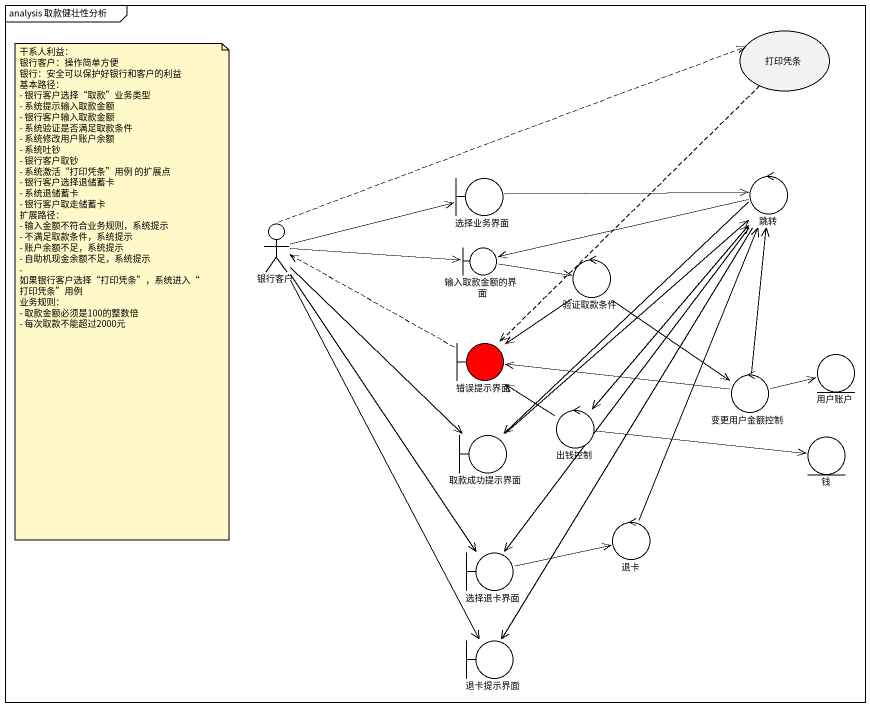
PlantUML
@startuml
mainframe analysis 取款健壮性分析
usecase 打印凭条
boundary 选择业务界面
control 跳转
actor 银行客户
boundary 输入取款金额的界面
control 验证取款条件
boundary 错误提示界面 #FF0000
entity 用户账户
control 变更用户金额控制
control 出钱控制
boundary 取款成功提示界面
entity 钱
control 退卡
boundary 选择退卡界面
boundary 退卡提示界面
打印凭条 ..> 错误提示界面
选择业务界面 -right-> 跳转
跳转 -left-> 输入取款金额的界面
跳转 --> 出钱控制
跳转 --> 取款成功提示界面
跳转 --> 选择退卡界面
跳转 --> 退卡提示界面
银行客户 .right.> 打印凭条
银行客户 -right-> 选择业务界面
银行客户 -right-> 输入取款金额的界面
银行客户 --> 取款成功提示界面
银行客户 --> 选择退卡界面
银行客户 --> 退卡提示界面
输入取款金额的界面 -right-> 验证取款条件
验证取款条件 --> 错误提示界面
验证取款条件 --> 变更用户金额控制
错误提示界面 .left.> 银行客户
变更用户金额控制 -up-> 跳转
变更用户金额控制 -left-> 错误提示界面
变更用户金额控制 -right-> 用户账户
出钱控制 -up-> 跳转
出钱控制 -up-> 错误提示界面
出钱控制 -right-> 钱
取款成功提示界面 -up-> 跳转
退卡 -up-> 跳转
选择退卡界面 -right-> 退卡
note as N1
  干系人利益：
  银行客户：操作简单方便
  银行：安全可以保护好银行和客户的利益
  基本路径：
  - 银行客户选择“取款”业务类型
  - 系统提示输入取款金额
  - 银行客户输入取款金额
  - 系统验证是否满足取款条件
  - 系统修改用户账户余额
  - 系统吐钞
  - 银行客户取钞
  - 系统激活“打印凭条”用例 的扩展点
  - 银行客户选择退储蓄卡
  - 系统退储蓄卡
  - 银行客户取走储蓄卡
  扩展路径：
  - 输入金额不符合业务规则，系统提示
  - 不满足取款条件，系统提示
  - 账户余额不足，系统提示
  - 自助机现金余额不足，系统提示
  - 如果银行客户选择“打印凭条”，系统进入“打印凭条”用例
  业务规则：
  - 取款金额必须是100的整数倍
  - 每次取款不能超过2000元
end note
@enduml
